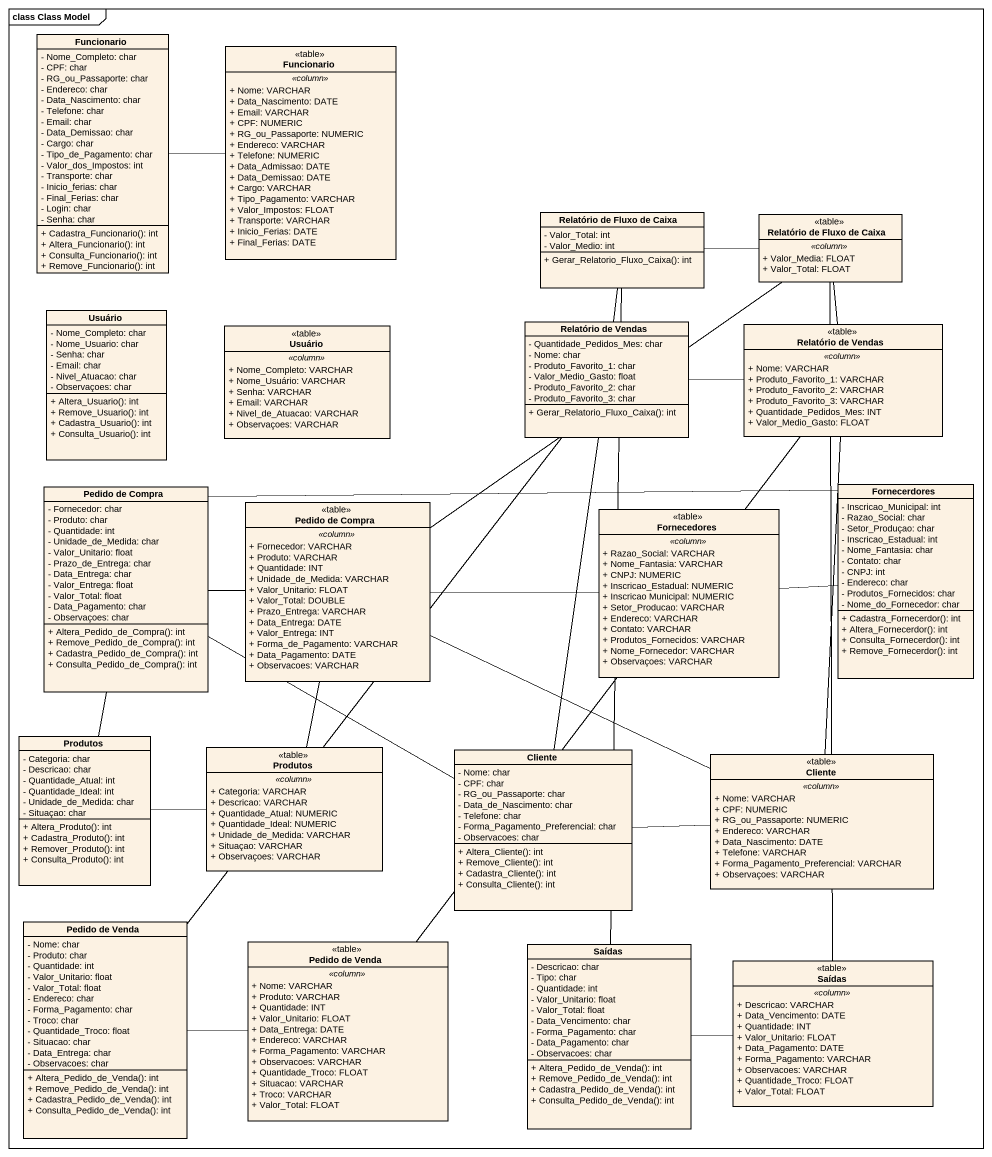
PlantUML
@startuml
mainframe class Class Model
hide circle
hide empty members
skinparam classAttributeIconSize 0
class Funcionario {
  - Nome_Completo: char
  - CPF: char
  - RG_ou_Passaporte: char
  - Endereco: char
  - Data_Nascimento: char
  - Telefone: char
  - Email: char
  - Data_Demissao: char
  - Cargo: char
  - Tipo_de_Pagamento: char
  - Valor_dos_Impostos: int
  - Transporte: char
  - Inicio_ferias: char
  - Final_Ferias: char
  - Login: char
  - Senha: char
  + Cadastra_Funcionario(): int
  + Altera_Funcionario(): int
  + Consulta_Funcionario(): int
  + Remove_Funcionario(): int
}
class "Funcionario" as Funcionario_2 <<table>> {
  .. <<column>> ..
  + Nome: VARCHAR
  + Data_Nascimento: DATE
  + Email: VARCHAR
  + CPF: NUMERIC
  + RG_ou_Passaporte: NUMERIC
  + Endereco: VARCHAR
  + Telefone: NUMERIC
  + Data_Admissao: DATE
  + Data_Demissao: DATE
  + Cargo: VARCHAR
  + Tipo_Pagamento: VARCHAR
  + Valor_Impostos: FLOAT
  + Transporte: VARCHAR
  + Inicio_Ferias: DATE
  + Final_Ferias: DATE
}
class "Relatório de Fluxo de Caixa" as Relatório_de_Fluxo_de_Caixa {
  - Valor_Total: int
  - Valor_Medio: int
  + Gerar_Relatorio_Fluxo_Caixa(): int
}
class "Relatório de Fluxo de Caixa" as Relatório_de_Fluxo_de_Caixa_2 <<table>> {
  .. <<column>> ..
  + Valor_Media: FLOAT
  + Valor_Total: FLOAT
}
class Usuário {
  - Nome_Completo: char
  - Nome_Usuario: char
  - Senha: char
  - Email: char
  - Nivel_Atuacao: char
  - Observaçoes: char
  + Altera_Usuario(): int
  + Remove_Usuario(): int
  + Cadastra_Usuario(): int
  + Consulta_Usuario(): int
}
class "Usuário" as Usuário_2 <<table>> {
  .. <<column>> ..
  + Nome_Completo: VARCHAR
  + Nome_Usuário: VARCHAR
  + Senha: VARCHAR
  + Email: VARCHAR
  + Nivel_de_Atuacao: VARCHAR
  + Observaçoes: VARCHAR
}
class "Relatório de Vendas" as Relatório_de_Vendas {
  - Quantidade_Pedidos_Mes: char
  - Nome: char
  - Produto_Favorito_1: char
  - Valor_Medio_Gasto: float
  - Produto_Favorito_2: char
  - Produto_Favorito_3: char
  + Gerar_Relatorio_Fluxo_Caixa(): int
}
class "Relatório de Vendas" as Relatório_de_Vendas_2 <<table>> {
  .. <<column>> ..
  + Nome: VARCHAR
  + Produto_Favorito_1: VARCHAR
  + Produto_Favorito_2: VARCHAR
  + Produto_Favorito_3: VARCHAR
  + Quantidade_Pedidos_Mes: INT
  + Valor_Medio_Gasto: FLOAT
}
class "Pedido de Compra" as Pedido_de_Compra {
  - Fornecedor: char
  - Produto: char
  - Quantidade: int
  - Unidade_de_Medida: char
  - Valor_Unitario: float
  - Prazo_de_Entrega: char
  - Data_Entrega: char
  - Valor_Entrega: float
  - Valor_Total: float
  - Data_Pagamento: char
  - Observaçoes: char
  + Altera_Pedido_de_Compra(): int
  + Remove_Pedido_de_Compra(): int
  + Cadastra_Pedido_de_Compra(): int
  + Consulta_Pedido_de_Compra(): int
}
class Fornecerdores {
  - Inscricao_Municipal: int
  - Razao_Social: char
  - Setor_Produçao: char
  - Inscricao_Estadual: int
  - Nome_Fantasia: char
  - Contato: char
  - CNPJ: int
  - Endereco: char
  - Produtos_Fornecidos: char
  - Nome_do_Fornecedor: char
  + Cadastra_Fornecerdor(): int
  + Altera_Fornecerdor(): int
  + Consulta_Fornecerdor(): int
  + Remove_Fornecerdor(): int
}
class "Pedido de Compra" as Pedido_de_Compra_2 <<table>> {
  .. <<column>> ..
  + Fornecedor: VARCHAR
  + Produto: VARCHAR
  + Quantidade: INT
  + Unidade_de_Medida: VARCHAR
  + Valor_Unitario: FLOAT
  + Valor_Total: DOUBLE
  + Prazo_Entrega: VARCHAR
  + Data_Entrega: DATE
  + Valor_Entrega: INT
  + Forma_de_Pagamento: VARCHAR
  + Data_Pagamento: DATE
  + Observacoes: VARCHAR
}
class Fornecedores <<table>> {
  .. <<column>> ..
  + Razao_Social: VARCHAR
  + Nome_Fantasia: VARCHAR
  + CNPJ: NUMERIC
  + Inscricao_Estadual: NUMERIC
  + Inscricao Municipal: NUMERIC
  + Setor_Producao: VARCHAR
  + Endereco: VARCHAR
  + Contato: VARCHAR
  + Produtos_Fornecidos: VARCHAR
  + Nome_Fornecedor: VARCHAR
  + Observaçoes: VARCHAR
}
class Produtos {
  - Categoria: char
  - Descricao: char
  - Quantidade_Atual: int
  - Quantidade_Ideal: int
  - Unidade_de_Medida: char
  - Situaçao: char
  + Altera_Produto(): int
  + Cadastra_Produto(): int
  + Remover_Produto(): int
  + Consulta_Produto(): int
}
class "Produtos" as Produtos_2 <<table>> {
  .. <<column>> ..
  + Categoria: VARCHAR
  + Descricao: VARCHAR
  + Quantidade_Atual: NUMERIC
  + Quantidade_Ideal: NUMERIC
  + Unidade_de_Medida: VARCHAR
  + Situaçao: VARCHAR
  + Observaçoes: VARCHAR
}
class Cliente {
  - Nome: char
  - CPF: char
  - RG_ou_Passaporte: char
  - Data_de_Nascimento: char
  - Telefone: char
  - Forma_Pagamento_Preferencial: char
  - Observacoes: char
  + Altera_Cliente(): int
  + Remove_Cliente(): int
  + Cadastra_Cliente(): int
  + Consulta_Cliente(): int
}
class "Cliente" as Cliente_2 <<table>> {
  .. <<column>> ..
  + Nome: VARCHAR
  + CPF: NUMERIC
  + RG_ou_Passaporte: NUMERIC
  + Endereco: VARCHAR
  + Data_Nascimento: DATE
  + Telefone: VARCHAR
  + Forma_Pagamento_Preferencial: VARCHAR
  + Observaçoes: VARCHAR
}
class "Pedido de Venda" as Pedido_de_Venda {
  - Nome: char
  - Produto: char
  - Quantidade: int
  - Valor_Unitario: float
  - Valor_Total: float
  - Endereco: char
  - Forma_Pagamento: char
  - Troco: char
  - Quantidade_Troco: float
  - Situacao: char
  - Data_Entrega: char
  - Observacoes: char
  + Altera_Pedido_de_Venda(): int
  + Remove_Pedido_de_Venda(): int
  + Cadastra_Pedido_de_Venda(): int
  + Consulta_Pedido_de_Venda(): int
}
class "Pedido de Venda" as Pedido_de_Venda_2 <<table>> {
  .. <<column>> ..
  + Nome: VARCHAR
  + Produto: VARCHAR
  + Quantidade: INT
  + Valor_Unitario: FLOAT
  + Data_Entrega: DATE
  + Endereco: VARCHAR
  + Forma_Pagamento: VARCHAR
  + Observacoes: VARCHAR
  + Quantidade_Troco: FLOAT
  + Situacao: VARCHAR
  + Troco: VARCHAR
  + Valor_Total: FLOAT
}
class Saídas {
  - Descricao: char
  - Tipo: char
  - Quantidade: int
  - Valor_Unitario: float
  - Valor_Total: float
  - Data_Vencimento: char
  - Forma_Pagamento: char
  - Data_Pagamento: char
  - Observacoes: char
  + Altera_Pedido_de_Venda(): int
  + Remove_Pedido_de_Venda(): int
  + Cadastra_Pedido_de_Venda(): int
  + Consulta_Pedido_de_Venda(): int
}
class "Saídas" as Saídas_2 <<table>> {
  .. <<column>> ..
  + Descricao: VARCHAR
  + Data_Vencimento: DATE
  + Quantidade: INT
  + Valor_Unitario: FLOAT
  + Data_Pagamento: DATE
  + Forma_Pagamento: VARCHAR
  + Observacoes: VARCHAR
  + Quantidade_Troco: FLOAT
  + Valor_Total: FLOAT
}
Funcionario_2 -left- Funcionario
Relatório_de_Fluxo_de_Caixa_2 -left- Relatório_de_Fluxo_de_Caixa
Relatório_de_Vendas -up- Relatório_de_Fluxo_de_Caixa
Relatório_de_Vendas_2 -up- Relatório_de_Fluxo_de_Caixa_2
Relatório_de_Vendas_2 -left- Relatório_de_Vendas
Fornecerdores -left- Pedido_de_Compra
Pedido_de_Compra_2 -up- Relatório_de_Fluxo_de_Caixa_2
Pedido_de_Compra_2 -left- Pedido_de_Compra
Fornecedores -right- Fornecerdores
Fornecedores -left- Pedido_de_Compra_2
Produtos -up- Pedido_de_Compra
Produtos_2 -up- Pedido_de_Compra_2
Produtos_2 -left- Produtos
Cliente -up- Relatório_de_Vendas
Cliente -left- Pedido_de_Compra
Cliente_2 -up- Relatório_de_Vendas_2
Cliente_2 -left- Pedido_de_Compra_2
Cliente_2 -left- Cliente
Pedido_de_Venda -up- Relatório_de_Vendas
Pedido_de_Venda_2 -up- Relatório_de_Vendas_2
Pedido_de_Venda_2 -left- Pedido_de_Venda
Saídas -up- Relatório_de_Fluxo_de_Caixa
Saídas -right- Saídas_2
Saídas_2 -up- Relatório_de_Fluxo_de_Caixa_2
@enduml
